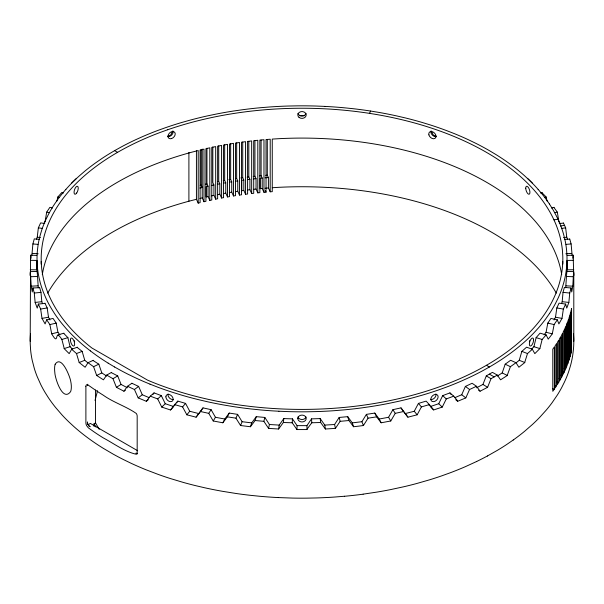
<?xml version="1.0" encoding="UTF-8"?>
<svg xmlns="http://www.w3.org/2000/svg" width="604" height="604" viewBox="0 0 604 604"><rect width="100%" height="100%" fill="white"/><g stroke="black" fill="none" stroke-linecap="round" stroke-linejoin="round"><path stroke-width="0.91" d="M199.901 188.04L202.227 187.497L201.124 185.134L201.124 149.528M247.602 141.427L247.602 194.005L245.571 194.254L245.571 141.676L241.532 142.204L241.532 194.782L239.524 195.077L239.524 142.499L235.5 143.072L235.5 195.651L233.499 195.96L233.499 143.382L229.512 144.046L229.512 196.625L227.519 196.957L227.519 144.379L223.556 145.081L223.556 197.659L221.585 198.029L221.585 145.451L217.636 146.191L217.636 198.769L215.681 199.169L215.681 146.591L211.77 147.414L211.77 199.992L209.814 200.4L208.048 196.594L208.048 186.183L206.961 183.835L206.961 148.222M212.827 146.998L212.827 182.604L213.914 184.952L213.914 195.364L215.681 199.169M233.499 195.96L231.74 192.178L231.74 181.759L230.653 179.426L230.653 143.82M239.524 195.077L237.765 191.287L237.765 180.875L236.67 178.52L236.67 142.914M561.697 274.677A260.822 150.585 0 0 0 530.123 215.673L525.571 211.121A260.822 150.585 0 0 0 279.267 138.663L272.261 139.086L272.261 191.664L270.199 191.793L270.214 139.214L266.039 139.554L266.039 192.132L263.971 192.298L263.971 139.72L259.848 140.083L259.848 192.661L257.802 192.865L256.036 189.067L256.036 178.648L254.941 176.292L254.941 140.679M263.971 192.298L262.204 188.478L262.204 178.067L261.109 175.711L261.109 140.105M270.199 191.793L268.425 187.972L268.402 177.561L267.308 175.205L267.308 139.6M558.753 382.324L558.753 340.158L557.356 342.423L557.356 384.589L558.753 382.324L557.122 382.075M87.399 424.325L87.399 421.932A3.918 2.265 60 0 0 90.177 426.734L88.78 425.926M37.003 268.206L37.01 261.366L37.01 269.694L36.995 268.946M37.01 271.777L37.146 261.925M30.2 341.252L30.57 257.749L30.842 255.182L36.776 255.424M567.224 255.424L573.151 255.19L573.747 275.583L573.619 271.611L566.831 271.468L565.699 287.776M567.005 268.946L566.99 269.694L566.99 261.366L566.997 268.206M544.091 334.895L546.054 332.291L547.813 323.117L550.916 318.444L557.303 319.795L554.117 324.582L552.305 333.823L550.304 336.496L548.206 339.146L546.159 334.903L542.128 339.478L539.863 348.591L534.819 353.634L532.335 349.263L527.496 353.567L524.642 362.672L518.889 367.247L515.99 362.702L510.403 366.688L507.134 375.62L500.573 379.818L497.303 375.092L491.022 378.716L487.587 387.315L480.089 391.211L476.473 386.281L469.572 389.505L465.812 397.885L457.9 401.207L453.732 396.149L446.288 398.942L442.241 407.088L433.77 409.912L429.331 404.589L421.418 406.922L417.137 414.812L407.919 417.183L403.54 411.52L395.243 413.355L390.773 420.98L381.177 422.785L376.624 416.851L368.047 418.179L363.434 425.526L358.512 426.16L353.567 426.741L352.275 422.883L347.73 416.662L339.176 417.447L340.127 421.328L335.424 428.395L325.39 429.006L324.801 425.095L320.196 418.595L311.543 418.859L311.785 422.777L306.741 429.565L296.957 429.565L297.077 425.639L292.457 418.859L283.804 418.595L279.199 425.095L278.61 429.006L268.576 428.395L263.873 421.328L264.831 417.44L256.27 416.662L251.725 422.883L250.433 426.741L240.566 425.526L235.953 418.172L227.376 416.851L222.823 422.785L213.227 420.98L208.757 413.355L200.46 411.52L196.081 417.183L186.863 414.812L182.582 406.922L174.662 404.589L170.494 409.995L161.759 407.088L157.712 398.942L150.26 396.149L146.349 401.313L138.188 397.885L134.428 389.505L127.52 386.281L123.911 391.211L116.413 387.315L112.978 378.716L106.697 375.092L103.427 379.818L96.67 375.484L93.597 366.688L88.01 362.71L85.111 367.247L79.184 362.528L76.504 353.559L71.665 349.263L69.181 353.634L64.281 348.742L61.88 339.471C53.688 326.93 59.743 347.73 51.695 333.823L49.883 324.582L46.697 319.795L53.076 318.444L56.187 323.117L57.946 332.291L59.909 334.895M573.619 271.611L572.788 286.168L571.731 291.966L571.105 287.972L564.378 287.421L563.026 292.359L562.188 301.69L561.524 303.608M38.301 287.776L37.169 271.468L30.381 271.611L30.253 275.583L30.2 272.668M296.957 429.565L292.215 422.777L292.457 418.859M31.869 255.356L32.895 243.948L34.277 238.882L39.298 239.388M573.151 255.19L572.879 258.233M30.502 333.952L30.366 335.779A270.856 156.376 0 0 0 30.245 343.993L30.57 349.467A272.11 157.1 0 0 0 32.223 360.377L34.33 368.5A270.615 156.24 0 0 0 37.169 376.556L40.732 384.506A270.947 156.428 0 0 0 45.006 392.343L48.252 397.492A271.634 156.829 0 0 0 55.666 407.572L62.016 414.925A270.517 156.179 0 0 0 69.022 422.075L74.05 426.718A271.974 157.025 0 0 0 90.774 440.006L93.786 442.12A271.279 156.625 0 0 0 103.216 448.274L113.19 454.132A270.69 156.277 0 0 0 123.684 459.682L130.947 463.208A271.913 156.987 0 0 0 146.1 469.799L157.969 474.329A270.509 156.179 0 0 0 170.23 478.504L182.853 482.294A270.864 156.383 0 0 0 195.802 485.699L204.597 487.753A272.011 157.048 0 0 0 222.536 491.316L236.247 493.513A270.856 156.376 0 0 0 250.139 495.295L259.478 496.246A272.102 157.1 0 0 0 278.248 497.575M571.105 287.972L569.723 293.038L568.862 302.438L566.763 308.138L565.646 304.091L559.055 303.14L556.82 307.964L555.506 317.236L554.034 319.946M36.399 239.373L37.237 237.198L38.354 227.829L40.649 222.876L44.734 223.548M278.61 429.006L283.344 422.506L283.804 418.595M565.646 304.091L563.351 309.044L562.007 318.383L558.889 323.918L557.303 319.795M39.577 287.678L32.888 287.972L32.269 291.966L31.212 286.168L30.381 271.611M52.586 207.965L49.883 207.338L46.697 212.125L45.111 221.411L43.881 223.525M569.67 239.139L564.702 239.388M268.576 428.395L269.414 424.506L264.831 417.44M56.942 201.034L57.841 197.01L61.872 192.442L63.594 192.97M531.497 349.165L533.921 346.696L536.118 337.636L540.051 333.182L546.159 334.903M95.032 400.452L97.561 390.765M44.87 303.397L38.346 304.091L37.237 308.138L35.138 302.438L34.285 293.038L32.888 287.972M71.499 183.231L76.504 178.354M516.39 362.596L519.244 360.286L521.864 351.369L526.575 347.179L532.335 349.263M250.433 426.741L255.099 420.527L256.27 416.662M563.268 223.133L559.266 223.548M497.371 376.028L502.196 372.917L505.193 364.174L510.644 360.286L515.99 362.702M476.548 387.783L482.943 384.446L486.296 375.899L492.419 372.358L497.303 375.092M46.697 319.795L45.111 323.918L41.993 318.383L40.649 309.044L38.346 304.091M240.566 425.526L242.098 421.705L237.606 414.367L229.241 413.076L224.801 419.033L222.823 422.785M554.011 207.602L557.303 212.125L558.889 221.411L560.119 223.525M565.827 368.561L564.8 370.879L564.8 328.712L565.827 326.394L565.827 368.561L564.196 368.304M235.953 418.172L237.606 414.367M454.752 397.689L461.72 394.752L465.382 386.417L472.117 383.268L476.473 386.281M63.82 333.453L67.882 337.636L70.079 346.696L72.503 349.165M369.505 113.371L370.592 111.038L379.478 112.51A264.99 152.993 0 0 1 396.979 115.991L405.548 117.984A264.99 152.993 0 0 1 422.317 122.506L430.478 125.005A264.99 152.993 0 0 1 446.341 130.517L454.004 133.492A264.99 152.993 0 0 1 468.779 139.924L475.861 143.352A264.99 152.993 0 0 1 489.391 150.645L495.816 154.481A264.99 152.993 0 0 1 507.949 162.544L513.642 166.749A264.99 152.993 0 0 1 524.257 175.5L529.157 180.022A264.99 152.993 0 0 1 538.119 189.369M564.264 372.034L563.147 374.337L563.147 332.17L564.264 329.867L564.264 372.034L562.641 371.777M430.478 406.484L438.738 403.721L442.679 395.62L449.942 392.894L453.732 396.149M227.376 416.851L229.241 413.076M541.984 192.714L546.159 197.01L547.058 201.034M562.558 375.484L561.35 377.772L561.35 335.605L562.558 333.317L562.558 375.484L560.935 375.235M172.661 131.166L170.494 135.334L167.753 136.232M352.275 422.883L361.902 421.705L366.394 414.374L374.759 413.076L379.199 419.033L388.553 417.273L392.91 409.671L400.996 407.881L405.276 413.566L414.261 411.256L418.436 403.396L426.152 401.124L429.331 404.589M77.267 347.459L82.136 351.369L84.756 360.286L87.61 362.596M560.723 378.912L559.417 381.192L559.417 339.025L560.723 336.753L560.723 378.912L559.093 378.663M213.227 420.98L215.447 417.273L211.09 409.671L203.004 407.881L196.081 417.183M93.175 360.58L98.807 364.174L101.804 372.917L106.629 376.028M208.757 413.355L211.09 409.671M556.631 385.714L555.144 387.957L555.144 345.798L556.631 343.548L556.631 385.714L555 385.458M335.424 428.395L334.586 424.506L339.176 417.447M111.378 372.668L117.705 375.899L121.057 384.446L127.452 387.783M307.043 429.565L306.923 425.639L311.543 418.859M549.406 313.65L545.941 318.602A264.99 152.993 0 0 1 538.126 328.282L533.777 333A264.99 152.993 0 0 1 524.257 342.151L519.078 346.583A264.99 152.993 0 0 1 507.949 355.107L502 359.199A264.99 152.993 0 0 1 489.391 367.006L482.732 370.72A264.99 152.993 0 0 1 468.779 377.719L461.486 381.011A264.99 152.993 0 0 1 446.341 387.134L438.489 389.973A264.99 152.993 0 0 1 422.317 395.137L413.997 397.485A264.99 152.993 0 0 1 396.979 401.652L388.274 403.487A264.99 152.993 0 0 1 370.599 406.605L361.615 407.904A264.99 152.993 0 0 1 343.465 409.935L334.299 410.682A264.99 152.993 0 0 1 315.884 411.603L306.628 411.8A264.99 152.993 0 0 1 288.146 411.603L278.905 411.241M554.381 389.082L552.796 391.309L552.796 349.15L554.381 346.915L554.381 389.082L552.736 388.825M200.46 411.52L203.004 407.881M131.664 383.585L131.883 383.268L138.618 386.417L142.28 394.752L149.248 397.689M152.797 394.616L154.058 392.894L161.321 395.62L165.262 403.721L173.522 406.484M174.322 405.835L175.417 404.386M176.504 402.928L177.848 401.124L185.564 403.396L189.739 411.256L198.724 413.566M186.863 414.812L189.739 411.256M182.582 406.922L185.564 403.396M65.881 189.362L70.223 184.65A264.99 152.993 0 0 1 79.773 175.5L84.922 171.068A264.99 152.993 0 0 1 96.074 162.544L102.001 158.444A264.99 152.993 0 0 1 114.632 150.645M174.662 404.589L177.848 401.124M170.494 409.995L173.235 407.134M161.759 407.088L165.262 403.721M157.712 398.942L161.321 395.62M150.26 396.149L154.058 392.894M146.349 401.313L148.297 399.705M138.188 397.885L142.28 394.752M134.428 389.505L138.618 386.417M513.226 440.006L507.134 444.204A270.947 156.428 0 0 1 497.515 450.259L487.368 456.02M127.52 386.281L131.883 383.268M123.911 391.211L125.398 390.222M116.413 387.315L121.057 384.446M112.978 378.716L117.705 375.899M88.131 424.695L90.351 423.419L137.652 450.727M94.05 426.447L94.05 423.781L95.53 422.928L95.53 390.01M106.697 375.092L111.581 372.358M96.67 375.484L101.804 372.917M93.597 366.688L98.807 364.174M476.707 461.464L465.571 466.575A272.011 157.048 0 0 1 450.033 472.856L441.985 475.763A270.494 156.164 0 0 1 429.603 479.81L416.866 483.472A270.856 156.376 0 0 1 403.819 486.749L390.486 489.625A270.486 156.164 0 0 1 376.919 492.094L363.14 494.155M88.01 362.71L93.356 360.286M79.184 362.528L84.756 360.286M76.504 353.559L82.136 351.369M71.665 349.263L77.418 347.179M64.137 348.591L70.079 346.696M61.88 339.471L67.882 337.636M540.406 192.97L542.12 192.442M57.841 334.903L63.949 333.182M544.415 197.508L546.159 197.01M47.686 293.144A267.617 154.511 0 0 1 188.901 201.223L196.428 199.29L196.428 150.464M196.428 199.29L198.21 203.125L200.098 202.634L200.09 150.064L203.993 149.15L203.993 201.728L205.934 201.275L205.934 148.697L209.814 147.821L209.814 200.4M51.695 333.823L57.946 332.291M199.894 198.452L202.227 197.908L202.227 149.082M49.883 324.582L56.187 323.117M551.414 207.965L554.117 207.338M200.181 185.345L201.124 185.134M205.383 184.175L206.961 183.835M554.57 212.699L557.303 212.125M208.048 186.183L206.092 186.598L206.092 197.01L208.048 196.594M211.566 185.443L213.914 184.952M211.566 195.855L213.914 195.364M217.455 184.265L219.826 183.82L219.826 194.231L221.585 198.029M217.455 194.677L219.826 194.231M218.006 181.6L218.731 181.464L219.826 183.82M41.993 318.383L48.494 317.236L49.966 319.946M223.246 180.656L224.673 180.407L225.76 182.748L225.76 193.167L227.519 196.957M223.759 183.08L225.76 182.748M229.346 182.159L231.74 181.759M223.759 193.499L225.76 193.167M229.346 192.57L231.74 192.178M40.649 309.044L47.188 307.964L48.494 317.236M228.871 179.713L230.653 179.426M553.936 219.848L557.975 219.222L560.21 224.409A264.99 152.993 0 0 1 563.743 234.888L565.027 240.181A264.99 152.993 0 0 1 566.643 250.819L566.967 256.156A264.99 152.993 0 0 1 566.643 266.832L565.993 272.155A264.99 152.993 0 0 1 563.743 282.755L562.135 288.017A264.99 152.993 0 0 1 557.975 298.421L555.423 303.555A264.99 152.993 0 0 1 549.406 313.65M560.437 225.979L564.536 225.345L565.654 227.829L566.763 237.198L567.601 239.373M235.356 191.642L237.765 191.287M235.349 181.223L237.765 180.875M561.531 228.425L565.654 227.829M236.247 178.58L236.67 178.52M563.457 237.644L566.763 237.198M240.86 177.938L242.725 177.704L243.812 180.045L243.812 190.456L245.571 194.254M247.497 141.434L251.664 140.928L251.664 193.507L253.703 193.288L253.703 140.709L257.802 140.287L257.802 192.865M243.812 180.045L241.796 180.294L241.796 190.705L243.812 190.456M247.466 179.599L249.905 179.297L249.905 189.709L251.664 193.507M247.466 190.011L249.905 189.709M247.149 177.153L248.818 176.957L249.905 179.297M35.138 302.438L41.812 301.69L42.476 303.608M253.219 176.474L254.941 176.292M253.582 178.905L256.036 178.648M253.582 189.316L256.036 189.067M34.285 293.038L40.974 292.359L41.812 301.69M353.567 426.741L348.901 420.527L340.127 421.328M259.478 175.847L261.109 175.711M262.204 188.478L260.135 188.659L260.135 178.233L262.204 178.067M344.522 496.246L335.122 497.009A272.102 157.1 0 0 1 316.224 497.96L306.741 498.149A270.577 156.217 0 0 1 292.517 498.081L278.308 497.575M265.103 188.244L268.425 187.972M566.061 244.363L571.112 243.948L572.131 255.356M265.096 177.833L268.402 177.561M265.745 175.326L267.308 175.205M334.586 424.506L324.801 425.095M565.835 253.793L571.731 253.37M272.306 187.723L278.678 187.331A267.617 154.511 0 0 1 556.314 293.144M31.212 286.168L37.984 285.835M30.849 276.73L37.622 276.458M325.39 429.006L320.656 422.506L311.785 422.777M566.831 260.452L573.619 260.309M306.923 425.639L297.077 425.639M566.854 261.925L566.96 269.829L573.747 269.754M299.629 115.757L304.371 115.757M30.253 269.754L37.04 269.829M30.381 260.309L37.169 260.452M292.215 422.777L283.344 422.506M566.378 276.458L573.158 276.73M325.095 106.41L315.869 106.032A264.99 152.993 0 0 0 297.387 105.859L288.131 106.032A264.99 152.993 0 0 0 269.716 106.968L260.543 107.708A264.99 152.993 0 0 0 242.4 109.754L233.408 111.038A264.99 152.993 0 0 0 215.741 114.164L207.029 115.983A264.99 152.993 0 0 0 190.018 120.166L181.691 122.499A264.99 152.993 0 0 0 165.534 127.686L157.667 130.509A264.99 152.993 0 0 0 142.536 136.64L135.228 139.924A264.99 152.993 0 0 0 121.291 146.931L114.617 150.638L117.569 152.344M279.199 425.095L269.414 424.506M566.016 285.835L572.788 286.168M32.269 253.37L38.165 253.793M32.895 243.948L37.939 244.363M263.873 421.328L255.099 420.527M563.026 292.359L569.723 293.038M251.725 422.883L242.098 421.705M562.188 301.69L568.862 302.438M37.237 237.198L40.544 237.644M38.354 227.829L42.469 228.425M556.82 307.964L563.351 309.044M224.801 419.033L215.447 417.273M555.506 317.236L562.007 318.383M46.697 212.125L49.437 212.699M547.813 323.117L554.117 324.582M546.054 332.291L552.305 333.823M57.841 197.01L59.585 197.508M536.118 337.636L542.128 339.478M533.921 346.696L539.863 348.591M436.247 136.232L433.506 135.334L431.339 131.166M521.864 351.369L527.496 353.567M149.996 384.152L157.667 387.141A264.99 152.993 0 0 0 173.544 392.63L181.691 395.144A264.99 152.993 0 0 0 198.474 399.652L207.029 401.66A264.99 152.993 0 0 0 224.537 405.133L233.408 406.613A264.99 152.993 0 0 0 251.453 409.006L260.543 409.942A264.99 152.993 0 0 0 278.92 411.233M519.244 360.286L524.816 362.528M505.193 364.174L510.403 366.688M502.196 372.917L507.322 375.484M486.431 365.299L489.383 367.013M489.383 374.148L494.193 376.919M137.304 453.936L135.915 453.136A3.918 2.265 60 0 0 137.297 453.506M114.617 367.013L108.184 363.17M486.296 375.899L491.022 378.716M482.943 384.446L487.587 387.315M478.602 390.222L480.089 391.211M465.382 386.417L469.572 389.505M90.358 350.901L96.051 355.107A264.99 152.993 0 0 0 108.207 363.163M461.72 394.752L465.812 397.885M455.703 399.705L457.651 401.313M527.496 178.354L532.494 183.231M442.679 395.62L446.288 398.942M438.738 403.721L442.241 407.088M430.765 407.134L433.506 409.995M538.119 189.362L542.173 194.163A264.99 152.993 0 0 1 549.406 203.993M418.436 403.396L421.418 406.922M414.261 411.256L417.137 414.812M428.591 404.386L429.678 405.835M449.942 392.894L451.211 394.616M405.276 413.566L407.919 417.183M400.996 407.881L403.54 411.52M549.406 203.993L552.569 209.014A264.99 152.993 0 0 1 557.975 219.229M392.91 409.671L395.243 413.355M388.553 417.273L390.773 420.98M95.53 422.928L99.222 429.331M94.05 423.781L95.9 426.983M379.199 419.033L381.177 422.785M374.759 413.076L376.624 416.851M563.351 222.876L564.536 225.345M47.188 307.964L44.938 303.14M265.33 190.6L266.039 192.132M202.227 197.908L203.993 201.728M366.394 414.374L368.047 418.179M361.902 421.705L363.434 425.526M347.73 416.662L348.901 420.527M569.715 238.882L571.112 243.948M40.974 292.359L39.615 287.421M320.196 418.595L320.656 422.506M31.121 258.233L30.842 255.182M573.498 333.952L573.762 338.512A271.868 156.965 0 0 1 573.43 349.467L572.766 354.933A271.868 156.965 0 0 1 570.455 365.805L568.809 371.196A271.868 156.965 0 0 1 564.536 381.879L561.924 387.134A270.509 156.172 0 0 1 557.409 394.925L552.192 402.566A270.947 156.428 0 0 1 546.295 410.041L539.719 417.334A270.494 156.164 0 0 1 532.501 424.408L524.642 431.264A271.868 156.965 0 0 1 513.211 440.029M37.033 261.494L37.357 266.832A264.99 152.993 0 0 0 38.996 277.47L40.257 282.755A264.99 152.993 0 0 0 43.813 293.242L46.025 298.421A264.99 152.993 0 0 0 51.453 308.636L54.594 313.65A264.99 152.993 0 0 0 61.85 323.48L65.881 328.282A264.99 152.993 0 0 0 74.873 337.621L79.751 342.151A264.99 152.993 0 0 0 90.381 350.894M566.96 269.829L566.99 271.777M573.8 272.668L573.8 341.252M562.785 261.366L562.785 264.084M248.818 141.351L248.818 176.957M242.725 142.091L242.725 177.704M224.673 144.801L224.673 180.407M218.731 145.858L218.731 181.464M198.21 203.125L198.21 150.547L191.77 152.2A260.822 150.585 0 0 0 42.303 274.677M188.901 152.397L188.901 201.223M41.215 261.366L41.215 264.084M150.018 384.144A264.99 152.993 0 0 1 135.251 377.719L128.139 374.291A264.99 152.993 0 0 1 114.632 367.006M37.063 261.494A264.99 152.993 0 0 1 37.38 250.819L38.007 245.488A264.99 152.993 0 0 1 40.279 234.888L41.865 229.633A264.99 152.993 0 0 1 46.047 219.229L48.577 214.088A264.99 152.993 0 0 1 54.617 203.993L58.06 199.041A264.99 152.993 0 0 1 65.904 189.369M325.111 106.417A264.99 152.993 0 0 1 343.465 107.716L352.562 108.637A264.99 152.993 0 0 1 370.599 111.045M363.087 494.193A271.868 156.965 0 0 1 344.461 496.284M487.428 455.982A270.947 156.428 0 0 1 476.775 461.426M435.892 393.876A4.183 2.96 -45 0 1 434.593 397.893A4.183 2.96 -45 0 1 430.584 399.486M306.039 416.979A4.183 3.413 0 0 1 302 419.508A4.183 3.413 0 0 1 297.961 416.979M173.416 399.486A4.183 2.96 45 0 1 169.407 397.893A4.183 2.96 45 0 1 168.108 393.876M74.677 341.751A4.183 1.706 71.6 0 1 74.345 340.709M87.399 385.631A3.918 2.265 60 0 1 87.776 384.242M430.984 131A4.183 2.975 44.4 0 0 434.502 136.444A4.183 2.945 45.6 0 0 436.307 136.602M297.961 113.439A4.183 3.413 -0.9 0 0 302 115.945A4.183 3.413 0.9 0 0 306.039 113.439M173.016 131A4.183 2.975 -44.4 0 1 169.498 136.444A4.183 2.945 -45.6 0 1 167.693 136.602M529.655 340.709A4.183 1.706 -71.6 0 1 529.323 341.751M85.889 386.5L85.889 422.8A3.903 1.94 66.1 0 0 86.599 425.594L88.312 427.806L93.786 431.709A271.407 156.693 0 0 0 103.216 437.862C113.877 443.525 124.598 451.656 136.255 454.261A3.903 2.529 53 0 0 137.176 452.411L137.176 416.111A3.903 2.529 53 0 0 136.255 413.438C126.093 406.349 113.469 402.498 103.216 395.159A271.83 156.934 0 0 1 90.774 386.892L87.678 384.756L86.599 384.771A3.903 1.94 66.1 0 0 85.889 386.5M571.565 308.704L571.006 311.09L571.006 353.257L571.565 350.871L571.565 308.704M55.16 364.265L54.843 365.579A15.961 5.406 75.3 0 0 54.843 372.759C55.04 378.278 62.74 402.506 70.66 391.558A16.572 7.074 70.5 0 0 70.66 380.943C69.853 376.383 61.442 354.518 55.16 364.265M570.697 312.283L570.04 314.661L570.04 356.821L570.697 354.45L570.697 312.283M569.693 358.006L568.938 360.369L568.938 318.202L569.693 315.847L569.693 358.006M568.538 319.38L567.7 321.728L567.7 363.895L568.538 361.547L568.538 319.38M567.247 322.898L566.31 325.231L566.31 367.398L567.247 365.065L567.247 322.898M167.663 129.747L159.947 132.533A260.822 150.585 0 0 0 52.578 302.853L55.387 307.851A260.822 150.585 0 0 0 88.35 345.194L91.831 347.964L147.602 380.165L152.397 382.173A260.822 150.585 0 0 0 424.446 391.785A260.822 150.585 0 0 0 562.785 256.194L562.467 250.939A260.822 150.585 0 0 0 167.67 129.747M70.442 339.931A4.183 1.684 71.9 0 0 72.503 345.443A4.183 1.736 71.2 0 0 74.624 344.114A4.183 1.736 71.2 0 0 72.503 338.618A4.183 1.684 71.9 0 0 70.442 339.931M430.863 399.221A4.183 2.975 -44.4 0 0 434.502 401.449A4.183 2.945 -45.6 0 0 438.104 396.805A4.183 2.945 -45.6 0 0 434.502 394.616A4.183 2.975 -44.4 0 0 430.863 399.221M297.817 418.512A4.183 3.413 0.9 0 0 302 421.947A4.183 3.413 -0.9 0 0 306.183 418.512A4.183 3.413 -0.9 0 0 302 415.114A4.183 3.413 0.9 0 0 297.817 418.512M165.896 396.805A4.183 2.945 45.6 0 0 169.498 401.449A4.183 2.975 44.4 0 0 173.137 399.221A4.183 2.975 44.4 0 0 169.498 394.616A4.183 2.945 45.6 0 0 165.896 396.805M76.693 193.008A4.183 1.706 -71.6 0 0 77.637 186.357A4.183 1.706 -71.6 0 0 74.133 191.385A4.183 1.706 -71.6 0 0 76.693 193.008M428.893 134.858A4.183 2.96 45 0 0 434.956 138.407A4.183 2.96 45 0 0 433.332 132.155A4.183 2.96 45 0 0 428.893 134.858M525.752 188.161A4.183 1.706 71.6 0 0 528.893 194.254A4.183 1.706 71.6 0 0 528.893 188.342A4.183 1.706 71.6 0 0 525.752 188.161M299.04 117.387A4.183 3.413 0 0 0 306.039 115.855A4.183 3.413 0 0 0 300.92 111.672A4.183 3.413 0 0 0 299.04 117.387M171.612 138.558A4.183 2.96 -45 0 0 174.745 132.389A4.183 2.96 -45 0 0 168.471 134.481A4.183 2.96 -45 0 0 171.612 138.558M533.558 339.931A4.183 1.684 -71.9 0 0 531.497 338.618A4.183 1.736 -71.2 0 0 529.376 344.114A4.183 1.736 -71.2 0 0 531.497 345.443A4.183 1.684 -71.9 0 0 533.558 339.931"/></g></svg>
